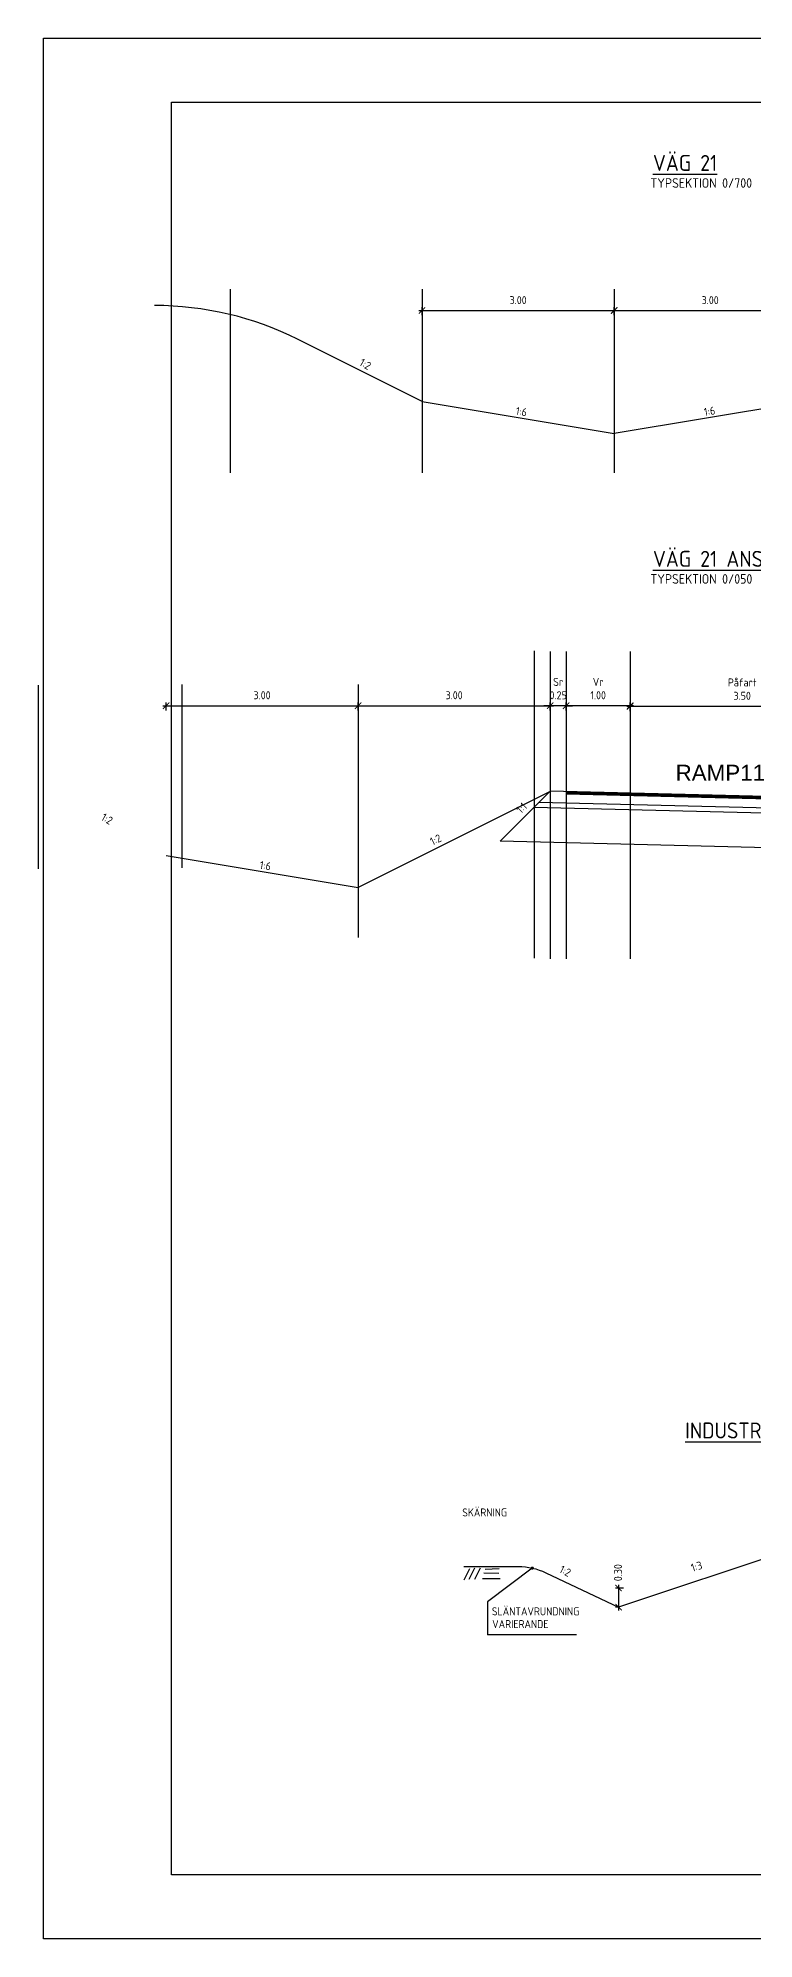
# Model space of a CAD drawing. Header units: metres. Extents: x 166439 to 168621, y 6226863 to 6228959.
# Drawn here: x 166459.75 to 166470.93, y 6226930.12 to 6226959.82 of the extents above; entities that cross this region are included whole.
import ezdxf
from ezdxf.enums import TextEntityAlignment as Align

# ---------------------------------------------------------------- set-up
doc = ezdxf.new("R2010")
doc.units = ezdxf.units.M
doc.header["$LTSCALE"] = 0.1
doc.header["$MEASUREMENT"] = 0
doc.layers.get('0').update_dxf_attribs({"linetype": 'CONTINUOUS'})
doc.layers.get('DEFPOINTS').update_dxf_attribs({"color": 5, "linetype": 'CONTINUOUS'})
for name, color, linetype in [('04_mått', 4, 'CONTINUOUS'), ('04_topp', 7, 'CONTINUOUS'), ('04_txt', 1, 'CONTINUOUS'), ('04_öb', 4, 'CONTINUOUS'), ('04_överyta', 3, 'CONTINUOUS')]:
    doc.layers.add(name, color=color, linetype=linetype)
doc.styles.add('ARIAL', font='ARIAL.TTF')
doc.styles.add('ISO', font='iso.shx')
doc.dimstyles.new('BH90$0', dxfattribs={"dimscale": 0.05, "dimtxt": 2.5, "dimasz": 2, "dimexe": 1, "dimexo": 5, "dimgap": 2, "dimtad": 1, "dimzin": 0, "dimdsep": 46, "dimtxsty": 'ISO', "dimblk1": 'ARCHTICK', "dimblk2": 'ARCHTICK', "dimsah": 1, "dimcen": 1.5, "dimdle": 1, "dimadec": 0, "dimazin": 0, "dimtfac": 1, "dimtix": 1, "dimtmove": 0, "dimatfit": 3, "dimfxl": 1.5, "dimfxlon": 1, "dimtolj": 1, "dimtzin": 0, "dimarcsym": 0})

# ---------------------------------------------------------------- blocks, each defined once
blk = doc.blocks.new('_ARCHTICK')
at = {"color": 0, "linetype": 'ByBlock', "const_width": 0.15}
blk.add_lwpolyline([(-0.5, -0.5), (0.5, 0.5)], dxfattribs=at)
blk = doc.blocks.new('*D48')
at = {"layer": '04_mått', "color": 0, "lineweight": -2}
for p, q in [((166468.699, 6226955.567), (166471.799, 6226955.567)), ((166468.749, 6226955.492), (166468.749, 6226955.617)), ((166471.749, 6226955.492), (166471.749, 6226955.617))]:
    blk.add_line(p, q, dxfattribs=at)
at = {"layer": 'DEFPOINTS', "color": 0}
for p in [(166471.749, 6226955.567), (166471.749, 6226954.145), (166468.749, 6226953.645)]:
    blk.add_point(p, dxfattribs=at)
at = {"layer": '04_mått', "color": 0, "lineweight": -2, "xscale": 0.1, "yscale": 0.1, "zscale": 0.1, "rotation": 180}
blk.add_blockref('_ARCHTICK', (166468.749, 6226955.567), dxfattribs=at)
at = {"layer": '04_mått', "color": 0, "lineweight": -2, "xscale": 0.1, "yscale": 0.1, "zscale": 0.1}
blk.add_blockref('_ARCHTICK', (166471.749, 6226955.567), dxfattribs=at)
at = {"layer": '04_mått', "color": 0, "insert": (166470.249, 6226955.729), "char_height": 0.125, "attachment_point": 5, "style": 'ISO'}
blk.add_mtext('\\A1;3.00', dxfattribs=at)
blk = doc.blocks.new('*D49')
at = {"layer": '04_mått', "color": 0, "lineweight": -2}
for p, q in [((166465.699, 6226955.567), (166468.799, 6226955.567)), ((166465.749, 6226955.492), (166465.749, 6226955.617)), ((166468.749, 6226955.492), (166468.749, 6226955.617))]:
    blk.add_line(p, q, dxfattribs=at)
at = {"layer": 'DEFPOINTS', "color": 0}
for p in [(166468.749, 6226955.567), (166465.749, 6226954.145), (166468.749, 6226953.645)]:
    blk.add_point(p, dxfattribs=at)
at = {"layer": '04_mått', "color": 0, "lineweight": -2, "xscale": 0.1, "yscale": 0.1, "zscale": 0.1, "rotation": 180}
blk.add_blockref('_ARCHTICK', (166465.749, 6226955.567), dxfattribs=at)
at = {"layer": '04_mått', "color": 0, "lineweight": -2, "xscale": 0.1, "yscale": 0.1, "zscale": 0.1}
blk.add_blockref('_ARCHTICK', (166468.749, 6226955.567), dxfattribs=at)
at = {"layer": '04_mått', "color": 0, "insert": (166467.249, 6226955.729), "char_height": 0.125, "attachment_point": 5, "style": 'ISO'}
blk.add_mtext('\\A1;3.00', dxfattribs=at)
blk = doc.blocks.new('*D19')
at = {"layer": '04_mått', "color": 0, "lineweight": -2}
for p, q in [((166469.049, 6226949.393), (166467.948, 6226949.393)), ((166467.998, 6226949.318), (166467.998, 6226949.443)), ((166468.999, 6226949.318), (166468.999, 6226949.443))]:
    blk.add_line(p, q, dxfattribs=at)
at = {"layer": 'DEFPOINTS', "color": 0}
for p in [(166467.998, 6226949.393), (166467.998, 6226948.052), (166468.999, 6226948.027)]:
    blk.add_point(p, dxfattribs=at)
at = {"layer": '04_mått', "color": 0, "lineweight": -2, "xscale": 0.1, "yscale": 0.1, "zscale": 0.1, "rotation": 180}
blk.add_blockref('_ARCHTICK', (166467.998, 6226949.393), dxfattribs=at)
at = {"layer": '04_mått', "color": 0, "lineweight": -2, "xscale": 0.1, "yscale": 0.1, "zscale": 0.1}
blk.add_blockref('_ARCHTICK', (166468.999, 6226949.393), dxfattribs=at)
at = {"layer": '04_mått', "color": 0, "insert": (166468.499, 6226949.66), "char_height": 0.125, "attachment_point": 5, "style": 'ISO'}
blk.add_mtext('\\A1;Vr\\P1.00', dxfattribs=at)
blk = doc.blocks.new('*D21')
at = {"layer": '04_mått', "color": 0, "lineweight": -2}
for p, q in [((166464.699, 6226949.393), (166467.799, 6226949.393)), ((166464.749, 6226949.318), (166464.749, 6226949.443)), ((166467.749, 6226949.318), (166467.749, 6226949.443))]:
    blk.add_line(p, q, dxfattribs=at)
at = {"layer": 'DEFPOINTS', "color": 0}
for p in [(166467.749, 6226949.393), (166467.749, 6226948.058), (166464.749, 6226946.552)]:
    blk.add_point(p, dxfattribs=at)
at = {"layer": '04_mått', "color": 0, "lineweight": -2, "xscale": 0.1, "yscale": 0.1, "zscale": 0.1, "rotation": 180}
blk.add_blockref('_ARCHTICK', (166464.749, 6226949.393), dxfattribs=at)
at = {"layer": '04_mått', "color": 0, "lineweight": -2, "xscale": 0.1, "yscale": 0.1, "zscale": 0.1}
blk.add_blockref('_ARCHTICK', (166467.749, 6226949.393), dxfattribs=at)
at = {"layer": '04_mått', "color": 0, "insert": (166466.249, 6226949.556), "char_height": 0.125, "attachment_point": 5, "style": 'ISO'}
blk.add_mtext('\\A1;3.00', dxfattribs=at)
blk = doc.blocks.new('*D22')
at = {"layer": '04_mått', "color": 0, "lineweight": -2}
for p, q in [((166461.699, 6226949.393), (166464.798, 6226949.393)), ((166461.749, 6226949.318), (166461.749, 6226949.443)), ((166464.748, 6226949.318), (166464.748, 6226949.443))]:
    blk.add_line(p, q, dxfattribs=at)
at = {"layer": 'DEFPOINTS', "color": 0}
for p in [(166464.748, 6226949.393), (166461.749, 6226947.052), (166464.748, 6226946.552)]:
    blk.add_point(p, dxfattribs=at)
at = {"layer": '04_mått', "color": 0, "lineweight": -2, "xscale": 0.1, "yscale": 0.1, "zscale": 0.1, "rotation": 180}
blk.add_blockref('_ARCHTICK', (166461.749, 6226949.393), dxfattribs=at)
at = {"layer": '04_mått', "color": 0, "lineweight": -2, "xscale": 0.1, "yscale": 0.1, "zscale": 0.1}
blk.add_blockref('_ARCHTICK', (166464.748, 6226949.393), dxfattribs=at)
at = {"layer": '04_mått', "color": 0, "insert": (166463.249, 6226949.556), "char_height": 0.125, "attachment_point": 5, "style": 'ISO'}
blk.add_mtext('\\A1;3.00', dxfattribs=at)
blk = doc.blocks.new('*D24')
at = {"layer": '04_mått', "color": 0, "lineweight": -2}
for p, q in [((166472.549, 6226949.381), (166468.949, 6226949.381)), ((166468.999, 6226949.306), (166468.999, 6226949.431)), ((166472.499, 6226949.306), (166472.499, 6226949.431))]:
    blk.add_line(p, q, dxfattribs=at)
at = {"layer": 'DEFPOINTS', "color": 0}
for p in [(166468.999, 6226949.381), (166468.999, 6226948.027), (166472.499, 6226947.941)]:
    blk.add_point(p, dxfattribs=at)
at = {"layer": '04_mått', "color": 0, "lineweight": -2, "xscale": 0.1, "yscale": 0.1, "zscale": 0.1, "rotation": 180}
blk.add_blockref('_ARCHTICK', (166468.999, 6226949.381), dxfattribs=at)
at = {"layer": '04_mått', "color": 0, "lineweight": -2, "xscale": 0.1, "yscale": 0.1, "zscale": 0.1}
blk.add_blockref('_ARCHTICK', (166472.499, 6226949.381), dxfattribs=at)
at = {"layer": '04_mått', "color": 0, "insert": (166470.749, 6226949.652), "char_height": 0.125, "attachment_point": 5, "style": 'ISO'}
blk.add_mtext('\\A1;Påfart\\P3.50', dxfattribs=at)
blk = doc.blocks.new('*D25')
at = {"layer": '04_mått', "color": 0, "lineweight": -2}
for p, q in [((166467.749, 6226949.393), (166467.649, 6226949.393)), ((166467.749, 6226949.318), (166467.749, 6226949.443)), ((166467.999, 6226949.393), (166467.749, 6226949.393)), ((166467.999, 6226949.318), (166467.999, 6226949.443)), ((166467.999, 6226949.393), (166468.099, 6226949.393))]:
    blk.add_line(p, q, dxfattribs=at)
at = {"layer": 'DEFPOINTS', "color": 0}
for p in [(166467.749, 6226949.393), (166467.749, 6226948.058), (166467.999, 6226948.052)]:
    blk.add_point(p, dxfattribs=at)
at = {"layer": '04_mått', "color": 0, "lineweight": -2, "xscale": 0.1, "yscale": 0.1, "zscale": 0.1}
blk.add_blockref('_ARCHTICK', (166467.749, 6226949.393), dxfattribs=at)
at = {"layer": '04_mått', "color": 0, "lineweight": -2, "xscale": 0.1, "yscale": 0.1, "zscale": 0.1, "rotation": 180}
blk.add_blockref('_ARCHTICK', (166467.999, 6226949.393), dxfattribs=at)
at = {"layer": '04_mått', "color": 0, "insert": (166467.874, 6226949.66), "char_height": 0.125, "attachment_point": 5, "style": 'ISO'}
blk.add_mtext('\\A1;Sr\\P0.25', dxfattribs=at)
blk = doc.blocks.new('*D26')
at = {"layer": '04_mått', "color": 0, "lineweight": -2}
for p, q in [((166468.893, 6226935.608), (166468.768, 6226935.608)), ((166468.818, 6226935.658), (166468.818, 6226935.258)), ((166468.818, 6226935.308), (166468.768, 6226935.308))]:
    blk.add_line(p, q, dxfattribs=at)
at = {"layer": 'DEFPOINTS', "color": 0}
for p in [(166469.736, 6226935.608), (166468.818, 6226935.308), (166468.818, 6226935.308)]:
    blk.add_point(p, dxfattribs=at)
at = {"layer": '04_mått', "color": 0, "lineweight": -2, "xscale": 0.1, "yscale": 0.1, "zscale": 0.1}
for p, rotation in [((166468.818, 6226935.608), 90), ((166468.818, 6226935.308), 270)]:
    blk.add_blockref('_ARCHTICK', p, dxfattribs=dict(at, rotation=rotation))
at = {"layer": '04_mått', "color": 0, "insert": (166468.809, 6226935.848), "char_height": 0.125, "attachment_point": 5, "rotation": 90, "style": 'ISO'}
blk.add_mtext('\\A1;0.30', dxfattribs=at)
blk = doc.blocks.new('BEFM')
at = {"color": 1}
for p, q in [((0.203, -0.081), (0.028, -0.43)), ((0.359, -0.063), (0.185, -0.412)), ((0.534, -0.063), (0.359, -0.412)), ((0.611, -0.378), (1.155, -0.378)), ((0.647, -0.199), (1.119, -0.211)), ((0.688, -0.086), (1.127, -0.073))]:
    blk.add_line(p, q, dxfattribs=at)
blk = doc.blocks.new('BEFMARK')
blk.add_blockref('BEFM', (-0.01, 0.008))

msp = doc.modelspace()

# ---------------------------------------------------------------- linework, layer by layer
at = {"layer": '04_mått'}
for p, q in [((166467.4706, 6226935.9187), (166466.7706, 6226935.391)), ((166468.1583, 6226934.8775), (166466.7706, 6226934.8775))]:
    msp.add_line(p, q, dxfattribs=at)
at = {"layer": '04_mått', "const_width": 0.025}
msp.add_lwpolyline([(166467.4581, 6226935.9187, 1), (166467.4831, 6226935.9187, 1)], format="xyb", close=True, dxfattribs=at)
at = {"layer": '04_mått'}
msp.add_lwpolyline([(166466.7706, 6226935.391), (166466.7706, 6226934.8775)], dxfattribs=at)
at = {"layer": '04_topp', "const_width": 0.04, "flags": 128}
msp.add_lwpolyline([(166476.2493, 6226947.8286), (166467.9993, 6226948.0316)], dxfattribs=at)
at = {"layer": '04_öb'}
for p, q in [((166466.9683, 6226947.2767), (166467.7493, 6226948.0578)), ((166467.9993, 6226948.0516), (166467.9993, 6226947.8715)), ((166490.0697, 6226946.7082), (166466.9683, 6226947.2767))]:
    msp.add_line(p, q, dxfattribs=at)
at = {"layer": '04_öb', "flags": 128}
for points in [[(166489.5159, 6226947.262), (166467.4955, 6226947.8039)], [(166489.4339, 6226947.344), (166467.5736, 6226947.882)], [(166476.2493, 6226947.8086), (166467.9993, 6226948.0116)]]:
    msp.add_lwpolyline(points, dxfattribs=at)
at = {"layer": '04_överyta'}
for p, q in [((166465.7493, 6226954.1452), (166468.7493, 6226953.6452)), ((166471.7493, 6226954.1452), (166468.7493, 6226953.6452)), ((166467.7493, 6226948.0516), (166464.7493, 6226946.5516)), ((166461.7493, 6226947.0516), (166464.7493, 6226946.5516)), ((166471.4792, 6226936.1949), (166468.8177, 6226935.3078))]:
    msp.add_line(p, q, dxfattribs=at)
at = {"layer": '04_överyta', "color": 1}
msp.add_line((166466.4004, 6226935.943), (166467.1225, 6226935.943), dxfattribs=at)
at = {"layer": '04_överyta', "flags": 128}
msp.add_lwpolyline([(166465.7493, 6226954.1452), (166463.8051, 6226955.1173, 0.1164338), (166461.569, 6226955.6452)], format="xyb", dxfattribs=at)
msp.add_lwpolyline([(166489.2493, 6226947.5286), (166467.7493, 6226948.0578)], dxfattribs=at)
at = {"layer": '04_överyta'}
msp.add_lwpolyline([(166467.1225, 6226935.943), (166467.2513, 6226935.943, -0.1110109), (166467.6793, 6226935.8468), (166468.8177, 6226935.3078)], format="xyb", dxfattribs=at)
at = {"layer": 'DEFPOINTS'}
for p, q in [((166462.7493, 6226955.8989), (166462.7493, 6226953.031)), ((166465.7493, 6226955.8989), (166465.7493, 6226953.031)), ((166468.7493, 6226955.8989), (166468.7493, 6226953.031)), ((166467.4981, 6226950.2501), (166467.4981, 6226945.4478)), ((166467.7493, 6226950.2377), (166467.7493, 6226945.4355)), ((166467.9993, 6226950.2377), (166467.9993, 6226945.4355)), ((166468.9993, 6226950.2377), (166468.9993, 6226945.4355)), ((166459.7493, 6226949.7131), (166459.7493, 6226946.8451)), ((166461.9981, 6226949.7254), (166461.9981, 6226946.8574)), ((166464.7481, 6226949.7254), (166464.7481, 6226945.7731))]:
    msp.add_line(p, q, dxfattribs=at)
at = {"layer": 'DEFPOINTS', "flags": 128}
for points in [[(166459.8364, 6226930.1245), (166459.8364, 6226959.8245), (166501.8864, 6226959.8245), (166501.8864, 6226930.1245)], [(166461.8364, 6226931.1245), (166461.8364, 6226958.8245), (166500.8864, 6226958.8245), (166500.8864, 6226936.6645), (166495.8864, 6226936.6645), (166495.8864, 6226931.1245)]]:
    msp.add_lwpolyline(points, close=True, dxfattribs=at)

# ---------------------------------------------------------------- block references
at = {"layer": '04_överyta', "color": 1, "xscale": 0.5, "yscale": 0.5, "zscale": 0.5}
msp.add_blockref('BEFMARK', (166466.3935, 6226935.943), dxfattribs=at)

# ---------------------------------------------------------------- texts
at = {"style": 'ARIAL'}
msp.add_text('RAMP11', height=0.25, dxfattribs=at).set_placement((166469.7086, 6226948.2203))
at = {"layer": '04_mått', "linetype": 'Continuous', "style": 'ISO'}
for s, rotation, p in [('1:2', 329.97012, (166464.8613, 6226954.7289)), ('1:2', 332.75303, (166467.9843, 6226935.8734)), ('1:3', 17.54199, (166470.037, 6226935.9453))]:
    msp.add_text(s, height=0.125, rotation=rotation, dxfattribs=at).set_placement(p, align=Align.MIDDLE)
for s, rotation, p in [('1:6', 350.53768, (166467.2844, 6226953.8881)), ('1:6', 9.46232, (166470.2551, 6226953.8949)), ('1:2', 329.97012, (166460.7772, 6226947.5377)), ('1:2', 26.18776, (166466.005, 6226947.2089)), ('1:6', 350.53768, (166463.2844, 6226946.7946))]:
    msp.add_text(s, height=0.125, rotation=rotation, dxfattribs=at).set_placement(p, align=Align.BOTTOM_CENTER)
msp.add_text('1:1', height=0.125, rotation=44.04981, dxfattribs=at).set_placement((166467.2924, 6226947.6985))
at = {"layer": '04_mått', "style": 'ISO'}
for s, p in [('SLÄNTAVRUNDNING', (166466.8387, 6226935.1809)), ('VARIERANDE', (166466.8438, 6226934.9817))]:
    msp.add_text(s, height=0.125, dxfattribs=at).set_placement(p)
at = {"layer": '04_txt', "color": 7, "style": 'ISO'}
for s, p in [('%%uVÄG 21', (166469.3554, 6226957.7479)), ('%%uVÄG 21 ANSLUTNING', (166469.3554, 6226951.5621)), ('%%uINDUSTRIVÄGER', (166469.8586, 6226937.9441))]:
    msp.add_text(s, height=0.25, dxfattribs=at).set_placement(p)
at = {"layer": '04_txt', "color": 3, "style": 'ISO'}
for s, p in [('TYPSEKTION 0/700', (166469.3156, 6226957.4843)), ('TYPSEKTION 0/050', (166469.3156, 6226951.2985))]:
    msp.add_text(s, height=0.15, dxfattribs=at).set_placement(p)
at = {"layer": '04_txt', "style": 'ISO'}
msp.add_text('SKÄRNING', height=0.125, dxfattribs=at).set_placement((166466.3758, 6226936.7265))

# ---------------------------------------------------------------- dimensions: what is measured, and where the dimension line sits
at = {"layer": '04_mått'}
for base, p1, p2, picture, middle in [((166468.7493, 6226955.5667), (166465.7493, 6226954.1452), (166468.7493, 6226953.6452), '*D49', (166467.2493, 6226955.7292)), ((166471.7493, 6226955.5667), (166468.7493, 6226953.6452), (166471.7493, 6226954.1452), '*D48', (166470.2493, 6226955.7292)), ((166464.7481, 6226949.3932), (166461.7493, 6226947.0516), (166464.7481, 6226946.5518), '*D22', (166463.2487, 6226949.5557)), ((166467.7493, 6226949.3932), (166464.7493, 6226946.5516), (166467.7493, 6226948.0578), '*D21', (166466.2493, 6226949.5557))]:
    dim = msp.add_linear_dim(base=base, p1=p1, p2=p2, angle=180, dimstyle='BH90$0', override={"dimtmove": 1}, dxfattribs=at)
    dim.commit()
    dim.dimension.update_dxf_attribs({"geometry": picture, "text_midpoint": middle})
for base, p1, p2, text, picture, middle in [((166467.7493, 6226949.3932), (166467.9993, 6226948.0516), (166467.7493, 6226948.0578), 'Sr\\P<>', '*D25', (166467.8743, 6226949.6598)), ((166467.9981, 6226949.3932), (166468.9993, 6226948.027), (166467.9981, 6226948.0516), 'Vr\\P<>', '*D19', (166468.4987, 6226949.6598)), ((166468.9993, 6226949.3808), (166472.4993, 6226947.9409), (166468.9993, 6226948.027), 'Påfart\\P<>', '*D24', (166470.7493, 6226949.6519))]:
    dim = msp.add_linear_dim(base=base, p1=p1, p2=p2, text=text, dimstyle='BH90$0', override={"dimtmove": 1}, dxfattribs=at)
    dim.commit()
    dim.dimension.update_dxf_attribs({"geometry": picture, "text_midpoint": middle})
dim = msp.add_linear_dim(base=(166468.8177, 6226935.3078), p1=(166469.7356, 6226935.6078), p2=(166468.8177, 6226935.3078), angle=90, dimstyle='BH90$0', override={"dimtmove": 1}, dxfattribs=at)
dim.commit()
dim.dimension.update_dxf_attribs({"geometry": '*D26', "text_midpoint": (166468.972, 6226935.8485), "dimtype": 160})

doc.saveas('drawing.dxf')
